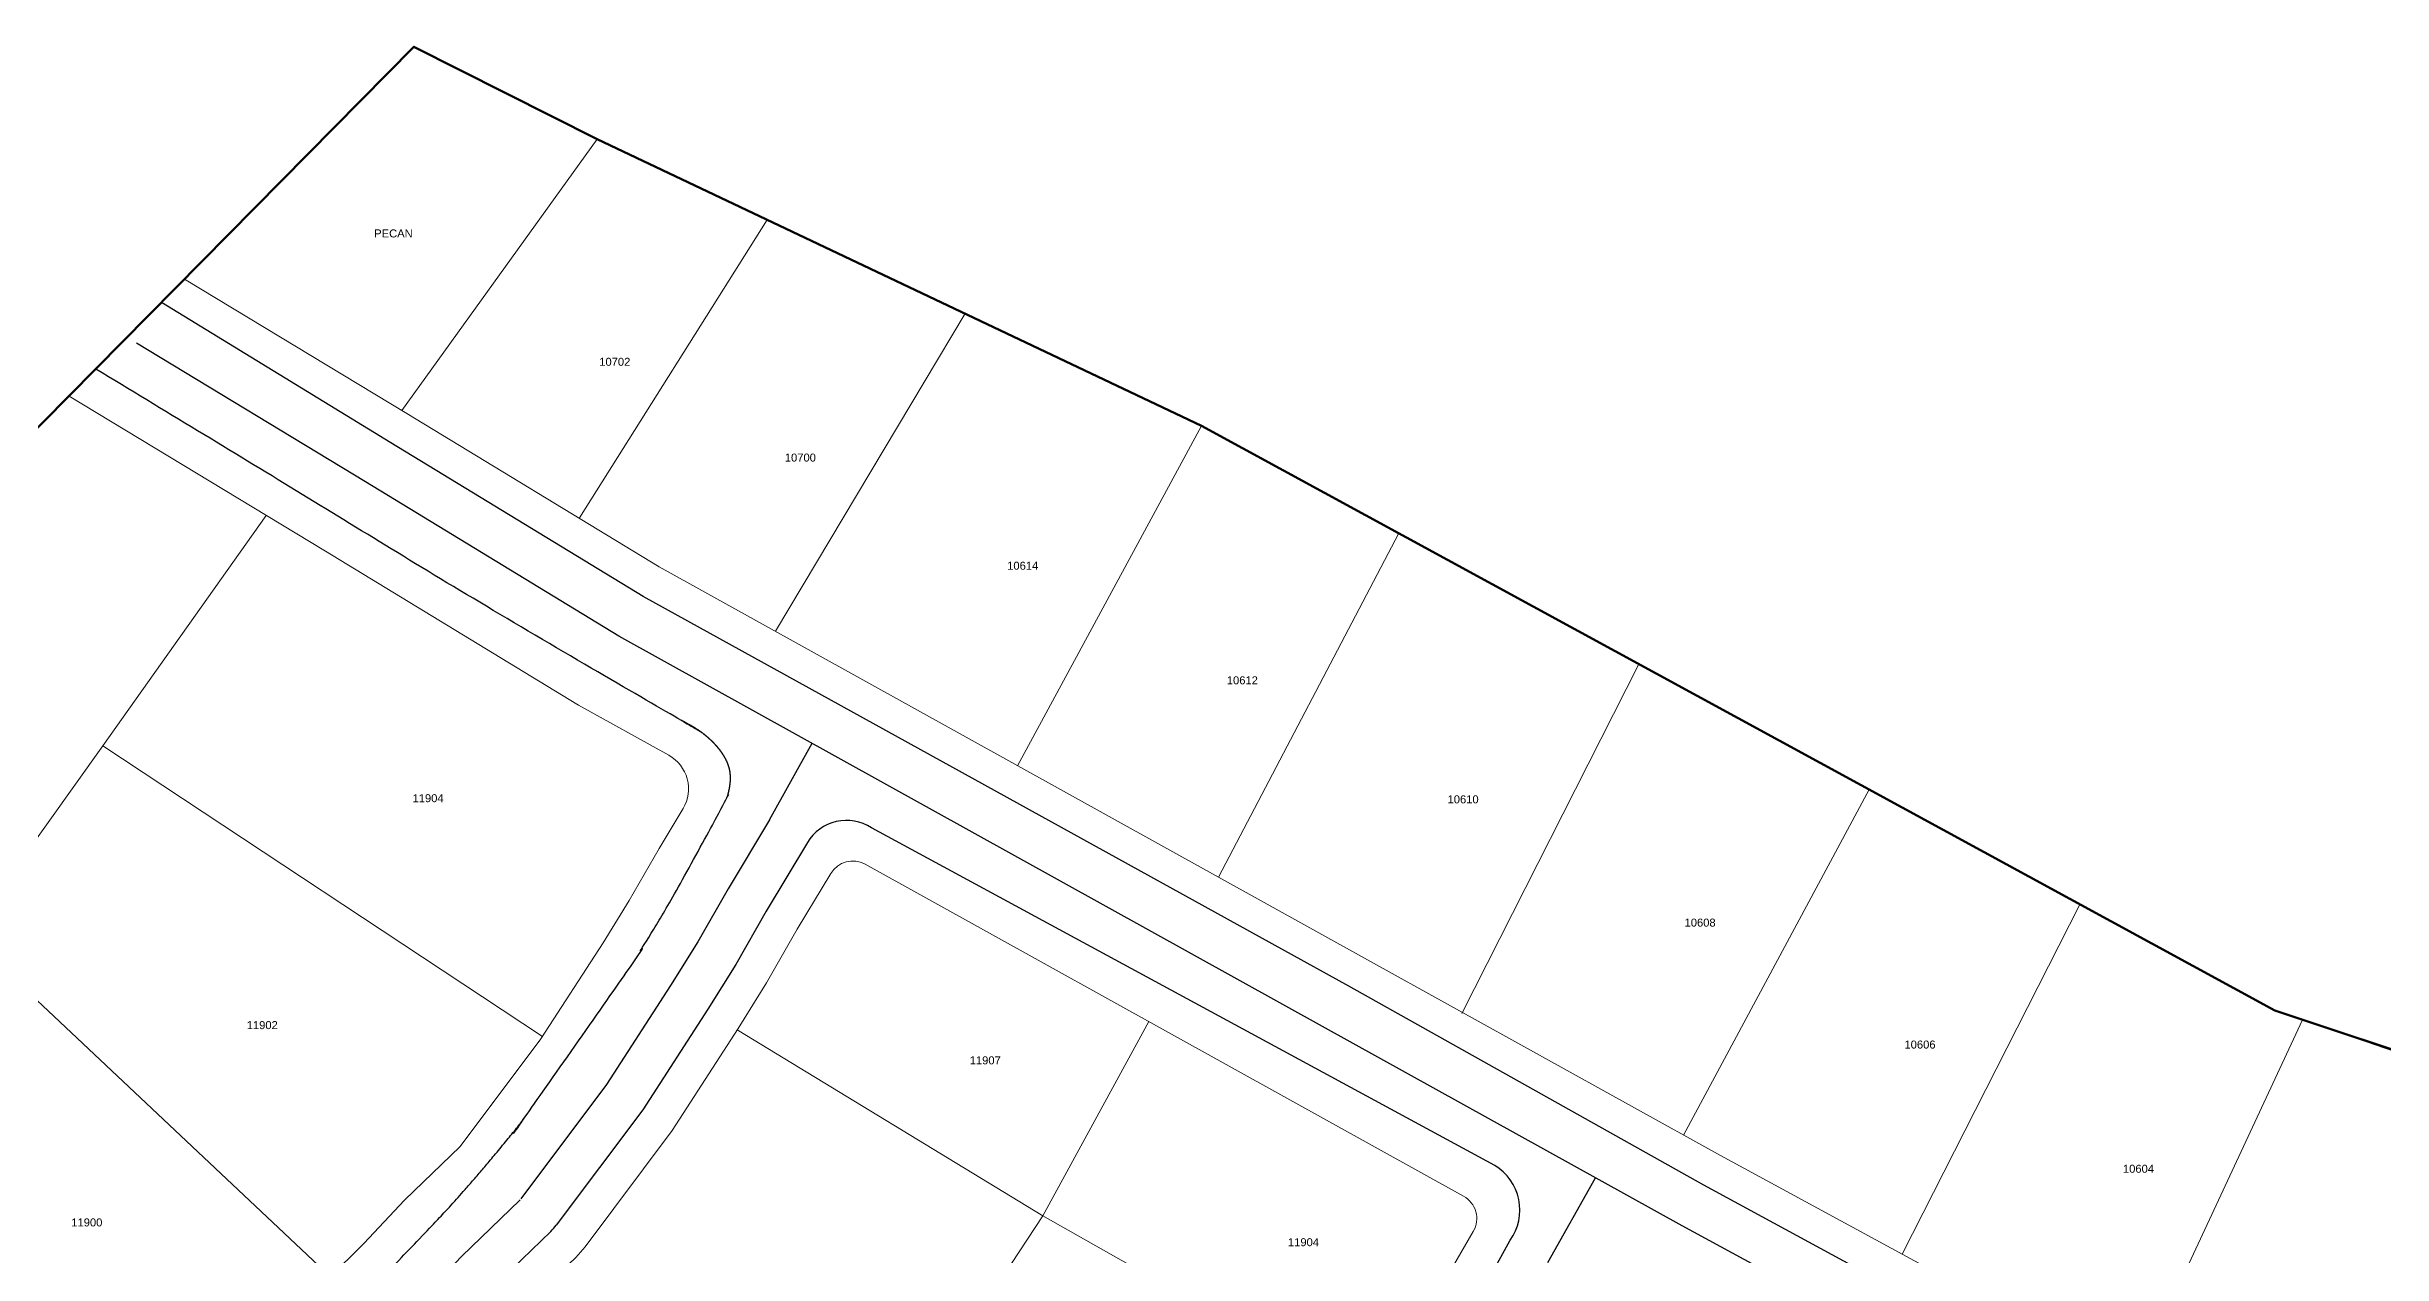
# Model space of a CAD drawing. Header units: inches. Extents: x 0 to 3095142, y 0 to 10137491.
# Drawn here: x 3091813 to 3092543, y 10137106 to 10137483 of the extents above; entities that cross this region are included whole.
import ezdxf
from ezdxf.enums import TextEntityAlignment as Align
from ezdxf.lldxf.tags import DXFTag

# ---------------------------------------------------------------- set-up
doc = ezdxf.new("R2010")
doc.units = ezdxf.units.IN
doc.header["$MEASUREMENT"] = 0
for name, color, linetype, lineweight in [('Addresses', 7, 'Continuous', 0), ('Parcels', 253, 'Continuous', 0), ('Project Boundary', 4, 'Continuous', 50), ('Right of Way (ROW)', 7, 'SOC_ROW', 0)]:
    doc.layers.add(name, color=color, linetype=linetype, lineweight=lineweight)
doc.layers.add('Centerline', color=250, linetype='CENTERu')
doc.layers.add('E_EOP', color=7, linetype='EOP_LINE')
doc.styles.add('LINETYPES', font='arial.ttf', dxfattribs={"oblique": 10, "height": 1})
doc.styles.add('SOC_LT_S', font='romans.shx')
doc.styles.get("Standard").update_dxf_attribs({"font": 'arial.ttf'})
doc.linetypes.add('CENTERu', pattern='A,1,-1.8,["C",LINETYPES,S=0.7,R=180,X=0.35,Y=0.175],0,["L",LINETYPES,S=0.7,R=180,X=0.1,Y=0.525],-1.8,10', length=14.6)
tags = doc.linetypes.add('EOP_LINE', pattern='A,3,-0.2,["EOP",Standard,S=0.1,R=0,X=-0.1,Y=-0.05],-0.25', length=3.45).pattern_tags.tags
tags[6] = DXFTag(74, 10)
tags = doc.linetypes.add('SOC_ROW', pattern='A,0.399525,-0.04311,["R/W",SOC_LT_S,S=0.049541,R=0,X=0,Y=-0.024771],-0.205888', length=0.648523).pattern_tags.tags
tags[6] = DXFTag(74, 10)

msp = doc.modelspace()

# ---------------------------------------------------------------- linework, layer by layer
at = {"layer": 'Centerline', "ltscale": 5}
for p, q in [((3092038.9, 10137241.48), (3092052.18, 10137265.41)), ((3092282.04, 10137103.17), (3092296.97, 10137129.61))]:
    msp.add_line(p, q, dxfattribs=at)
msp.add_lwpolyline([(3092845.3, 10136900.31), (3092873.6, 10136888.81), (3092845.3, 10136900.31), (3092746.27, 10136938.86), (3092714.26, 10136951.44, 0.061477), (3092611.69, 10136983.46, -0.052444), (3092498.36, 10137019.96), (3092324, 10137114.62), (3092212.64, 10137176.38), (3091991.8, 10137298.9), (3091912.63, 10137347.08), (3091841.08, 10137390.4)], format="xyb", dxfattribs=at)
for points in [[(3092038.9, 10137241.48), (3092026, 10137219.93), (3092016.49, 10137203.4), (3092007.98, 10137189.7), (3091987.98, 10137158.75), (3091961.23, 10137123.06)], [(3091961.01, 10137122.77), (3091942.61, 10137105.06), (3091930, 10137091.66), (3091917.95, 10137079.74), (3091880.96, 10137048.29), (3091838.84, 10137019.19), (3091742.32, 10136955.19)]]:
    msp.add_lwpolyline(points, dxfattribs=at)
at = {"layer": 'E_EOP', "ltscale": 30}
for p, q in [((3092265.49, 10137133.51), (3092070.71, 10137238.97)), ((3092223.29, 10137025.31), (3092270.33, 10137110.12))]:
    msp.add_line(p, q, dxfattribs=at)
msp.add_lwpolyline([(3093751.8, 10137381.46), (3093551.92, 10137347.51), (3093250.29, 10137296.94, 0.124356), (3093040.57, 10137202.33, 0.119413), (3092916.34, 10137035.09), (3092871.4, 10136923.23, -0.41106), (3092850.75, 10136914.28), (3092751.73, 10136952.83), (3092719.91, 10136965.34, 0.047538), (3092614.65, 10136998.17, -0.05833), (3092504.59, 10137032.94), (3092330.82, 10137127.29), (3092219.93, 10137189.49), (3091999.43, 10137311.27), (3091920.55, 10137359.27), (3091848.92, 10137403.19)], format="xyb", dxfattribs=at)
for points in [[(3092050.72, 10137234.4), (3092037.88, 10137212.95), (3092028.31, 10137196.33), (3092019.62, 10137182.32), (3091999.29, 10137150.87), (3091972.25, 10137114.79)], [(3091970.54, 10137112.86), (3091952.39, 10137095.39), (3091939.84, 10137082.06), (3091927.25, 10137069.61), (3091889.34, 10137037.38), (3091846.55, 10137007.8), (3091749.91, 10136943.74)]]:
    msp.add_lwpolyline(points, dxfattribs=at)
for centre, radius, start, end in [((3092062.91, 10137227.08), 14.22, 56.75523, 149.0126), ((3092256.9, 10137119.53), 16.41, 324.98028, 58.42587), ((3091959.45, 10137124.39), 16, 313.88701, 323.14367)]:
    msp.add_arc(centre, radius, start, end, dxfattribs=at)
at = {"layer": 'E_EOP', "color": 7, "ltscale": 30}
msp.add_rational_spline([(3091563.95, 10136849.75), (3091566.53, 10136852.31), (3091569.14, 10136854.82), (3091571.79, 10136857.3), (3091573.13, 10136858.55), (3091574.5, 10136859.76), (3091575.91, 10136860.92), (3091580.17, 10136864.44), (3091584.44, 10136867.95), (3091588.72, 10136871.45), (3091589.23, 10136871.87), (3091589.75, 10136872.28), (3091590.28, 10136872.68), (3091592.8, 10136874.58), (3091595.34, 10136876.46), (3091597.91, 10136878.29), (3091600.02, 10136879.8), (3091602.15, 10136881.26), (3091604.31, 10136882.69), (3091610.74, 10136886.96), (3091617.22, 10136891.15), (3091623.77, 10136895.25), (3091636.99, 10136903.53), (3091650.16, 10136911.91), (3091663.28, 10136920.36), (3091678.31, 10136930.06), (3091693.32, 10136939.79), (3091708.32, 10136949.54), (3091737.81, 10136968.73), (3091767.28, 10136987.95), (3091796.72, 10137007.2), (3091815.06, 10137019.18), (3091833.27, 10137031.35), (3091851.36, 10137043.68), (3091859.96, 10137049.54), (3091868.43, 10137055.58), (3091876.78, 10137061.79), (3091882.67, 10137066.17), (3091888.37, 10137070.81), (3091893.85, 10137075.7), (3091901.6, 10137082.6), (3091909.12, 10137089.74), (3091916.42, 10137097.11), (3091922.35, 10137103.1), (3091928.22, 10137109.16), (3091934.02, 10137115.29), (3091937.42, 10137118.89), (3091940.76, 10137122.55), (3091944.03, 10137126.27), (3091946.62, 10137129.22), (3091949.18, 10137132.21), (3091951.71, 10137135.22), (3091954.53, 10137138.59), (3091957.32, 10137141.99), (3091960.08, 10137145.42), (3091960.91, 10137146.46), (3091961.72, 10137147.53), (3091962.5, 10137148.63), (3091971.9, 10137161.94), (3091981.28, 10137175.27), (3091990.62, 10137188.62), (3091995.64, 10137195.8), (3092000.36, 10137203.18), (3092004.78, 10137210.75), (3092012.09, 10137223.27), (3092019.09, 10137235.96), (3092025.78, 10137248.82), (3092026.63, 10137251.98), (3092027.85, 10137260.86), (3092018.33, 10137269.19), (3092012.32, 10137271.98), (3091953.37, 10137305.35), (3091891.27, 10137344.6), (3091828.37, 10137382.36)], [1, 0.999921204347, 0.999921204347, 1, 0.999689315909, 0.999689315909, 1, 0.999998270456, 0.999998270456, 1, 0.999878973616, 0.999878973616, 1, 0.999935687719, 0.999935687719, 1, 0.999904030084, 0.999904030084, 1, 0.999942684356, 0.999942684356, 1, 0.999985979147, 0.999985979147, 1, 0.999998601386, 0.999998601386, 1, 0.999999638388, 0.999999638388, 1, 0.999968297877, 0.999968297877, 1, 0.999859449662, 0.999859449662, 1, 0.999349605035, 0.999349605035, 1, 0.999673889783, 0.999673889783, 1, 0.999958901857, 0.999958901857, 1, 0.999880755752, 0.999880755752, 1, 0.99995661407, 0.99995661407, 1, 0.999965279612, 0.999965279612, 1, 0.999682162405, 0.999682162405, 1, 0.999997852191, 0.999997852191, 1, 0.999445341207, 0.999445341207, 1, 0.99979766702, 0.99979766702, 1, 1, 1, 1, 1, 1, 1, 1], degree=3, knots=[0, 0, 0, 0, 0.03075, 0.03075, 0.03075, 0.091811, 0.091811, 0.091811, 0.096367, 0.096367, 0.096367, 0.134477, 0.134477, 0.134477, 0.162258, 0.162258, 0.162258, 0.196194, 0.196194, 0.196194, 0.22242, 0.22242, 0.22242, 0.235391, 0.235391, 0.235391, 0.239488, 0.239488, 0.239488, 0.241571, 0.241571, 0.241571, 0.261075, 0.261075, 0.261075, 0.302144, 0.302144, 0.302144, 0.390496, 0.390496, 0.390496, 0.453055, 0.453055, 0.453055, 0.475263, 0.475263, 0.475263, 0.513091, 0.513091, 0.513091, 0.535908, 0.535908, 0.535908, 0.55632, 0.55632, 0.55632, 0.618081, 0.618081, 0.618081, 0.623158, 0.623158, 0.623158, 0.704747, 0.704747, 0.704747, 0.754023, 0.754023, 0.754023, 9.895673, 30.323916, 30.323916, 30.323916, 31.318331, 31.318331, 31.318331, 31.318331], dxfattribs=at)
at = {"layer": 'Parcels'}
for p, q in [((3092038.19, 10137428.98), (3091979.53, 10137335.89)), ((3092099.97, 10137399.68), (3092038.19, 10137428.98)), ((3092173.9, 10137364.62), (3092099.97, 10137399.68)), ((3092255.18, 10137180.95), (3092310.48, 10137290.18)), ((3092028.8, 10137175.86), (3092124.3, 10137117.72)), ((3092029.51, 10137175.44), (3092029.51, 10137175.44)), ((3092124.3, 10137117.72), (3092157.37, 10137178.46)), ((3092124.3, 10137117.72), (3092124.3, 10137117.72))]:
    msp.add_line(p, q, dxfattribs=at)
for points in [[(3091923.99, 10137369.43), (3091985.01, 10137454.19), (3092038.19, 10137428.98)], [(3092099.97, 10137399.68), (3092040.73, 10137300.44)], [(3092116.38, 10137258.37), (3092173.9, 10137364.62), (3092235.51, 10137331.04), (3092179.13, 10137223.56)], [(3091881.64, 10137336.62), (3091830.54, 10137264.57), (3091967.92, 10137173.77)], [(3092579.9, 10137157.64), (3092517.89, 10137178.99), (3092509.19, 10137181.88), (3092448.27, 10137215.08), (3092392.6, 10137245.43), (3092382.47, 10137250.95), (3092310.48, 10137290.18), (3092235.51, 10137331.04)], [(3091830.54, 10137264.57), (3091788.26, 10137205.4), (3091901.65, 10137098.78)], [(3092324.43, 10137142.99), (3092382.47, 10137250.95)], [(3092392.74, 10137105.75), (3092448.27, 10137215.08)], [(3092465.41, 10137066.29), (3092517.89, 10137178.99)], [(3092084.96, 10137057.84), (3092124.3, 10137117.72), (3092227.74, 10137059.24)]]:
    msp.add_lwpolyline(points, dxfattribs=at)
at = {"layer": 'Project Boundary', "ltscale": 5}
msp.add_lwpolyline([(3091418.15, 10136985.3), (3091472.54, 10137047.75), (3091697.39, 10137252.55), (3091811.86, 10137365.63), (3091927.77, 10137483.09), (3091985.01, 10137454.19), (3092173.9, 10137364.62), (3092509.19, 10137181.88), (3092781.29, 10137091.43)], dxfattribs=at)
at = {"layer": 'Right of Way (ROW)', "ltscale": 80}
for points in [[(3093747.08, 10137390.8), (3093550.25, 10137357.37), (3093248.77, 10137306.83, 0.13159), (3093034.5, 10137210.29, 0.136918), (3092906.42, 10137039.52), (3092863.53, 10136932.78, -0.41106), (3092848.04, 10136926.07), (3092755.37, 10136962.15), (3092723.99, 10136974.48, 0.060939), (3092616.5, 10137008, -0.051831), (3092509.39, 10137042.42), (3092336.03, 10137136.54), (3092224.76, 10137198.24), (3092004.37, 10137320.52), (3091925.61, 10137368.45), (3091856.14, 10137410.5)], [(3091820.03, 10137373.91), (3091899.66, 10137325.71), (3091979.23, 10137277.29), (3092007.4, 10137261.66, -0.423894), (3092011.87, 10137245), (3092004.44, 10137232.58), (3091995.03, 10137216.23), (3091986.86, 10137203.08), (3091967.46, 10137173.04), (3091942.22, 10137139.38), (3091924.82, 10137122.64), (3091912.1, 10137109.12), (3091901.04, 10137098.18), (3091865.72, 10137068.15), (3091824.83, 10137039.89), (3091728.5, 10136976.03), (3091680.06, 10136943.9), (3091598.03, 10136892.73), (3091578, 10136876.88), (3091556.99, 10136856.28)], [(3092212.03, 10137032.07), (3092258.78, 10137112.89, 0.419519), (3092255.73, 10137123.89), (3092200.51, 10137154.52), (3092068.76, 10137227.62, 0.404598), (3092058.01, 10137224.73), (3092047.56, 10137207.27), (3092037.95, 10137190.57), (3092029.1, 10137176.32), (3092008.51, 10137144.45), (3091981.23, 10137108.06), (3091978.34, 10137104.75), (3091960.39, 10137087.48), (3091947.9, 10137074.2), (3091934.86, 10137061.31), (3091896.2, 10137028.44), (3091852.86, 10136998.48), (3091762.29, 10136938.44, 0.442344)]]:
    msp.add_lwpolyline(points, format="xyb", dxfattribs=at)

# ---------------------------------------------------------------- texts
at = {"layer": 'Addresses'}
for s, p in [('PECAN', (3091921.38, 10137424.74)), ('10702', (3091990.53, 10137384.63)), ('10700', (3092048.52, 10137354.69)), ('10614', (3092117.99, 10137320.9)), ('10612', (3092186.62, 10137285.09)), ('11904', (3091932.19, 10137248.25)), ('10610', (3092255.59, 10137247.89)), ('10608', (3092329.64, 10137209.37)), ('11902', (3091880.39, 10137177.34)), ('10606', (3092398.35, 10137171.26)), ('11907', (3092106.29, 10137166.33)), ('10604', (3092466.61, 10137132.45)), ('11900', (3091825.58, 10137115.68)), ('11904', (3092205.72, 10137109.49))]:
    msp.add_text(s, height=2.5, dxfattribs=at).set_placement(p, align=Align.MIDDLE_CENTER)

doc.saveas('drawing.dxf')
